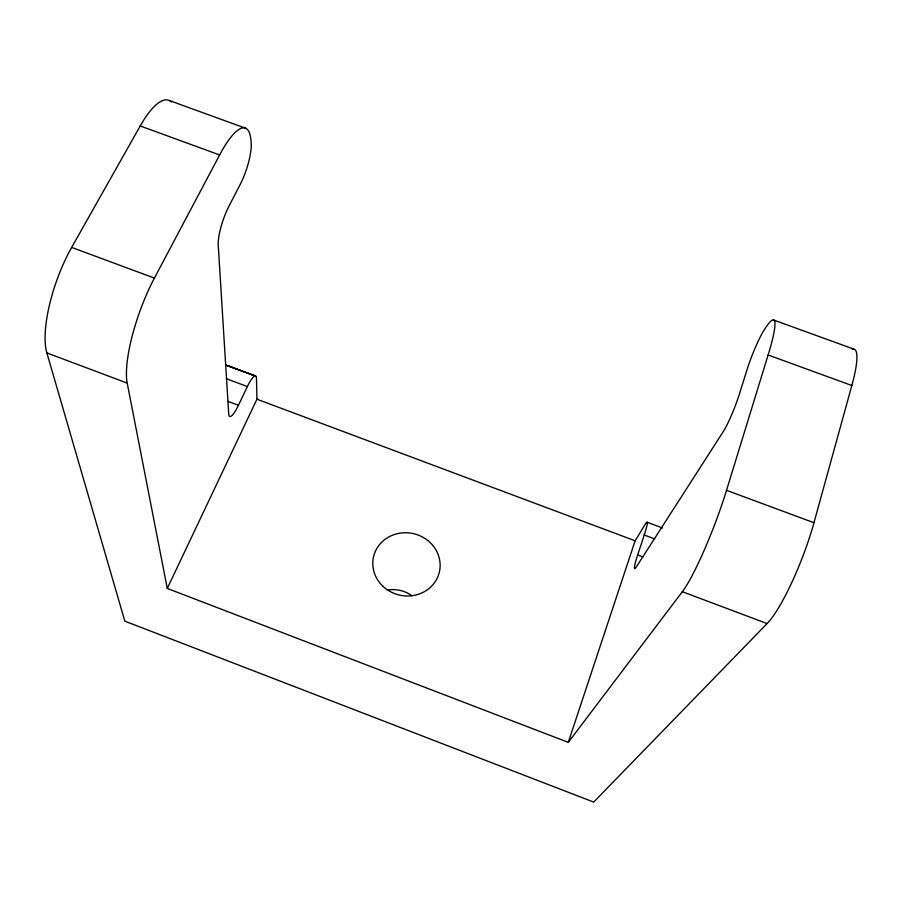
<?xml version="1.0" encoding="UTF-8"?>
<svg xmlns="http://www.w3.org/2000/svg" width="902" height="902" viewBox="0 0 902 902"><rect width="100%" height="100%" fill="white"/><g stroke="black" fill="none" stroke-linecap="round" stroke-linejoin="round"><path stroke-width="1.35" d="M171.448 101.982A75.249 22.978 -72.2 0 0 140.216 125.976L71.664 247.407A77.696 25.233 -70.5 0 0 46.848 352.896L124.837 621.151L593.696 802.092L767.095 623.564A80.03 15.131 -68.8 0 0 813.954 522.732L851.838 385.515A77.403 13.744 -67.8 0 0 852.187 349.232M568.283 742.369L682.34 591.712A79.748 10.26 -69 0 0 726.527 490.316L768.121 354.982A77.132 9.324 -68.3 0 0 763.566 330.933A30.567 3.619 -68.2 0 0 747.115 369.437L739.539 393.633A29.507 3.428 -68.5 0 1 723.381 431.404L636.327 566.918A23.621 2.255 -69.2 0 1 637.669 554.978L644.242 535.01A22.809 2.108 -69.2 0 0 645.381 524.028L635.121 540.794L568.283 742.369L167.276 588.442L127.193 383.091A77.955 20.847 -70.3 0 1 154.411 278.098L219.637 154.941A75.475 18.987 -71.6 0 1 251.252 144.557A29.913 7.363 -72 0 1 240.349 184.155L228.882 206.355A28.898 7.002 -71.3 0 0 218.239 245.243L228.713 413.871A23.227 4.645 -69.7 0 0 238.432 405.28L247.396 386.575A22.437 4.33 -69.7 0 1 256.484 378.75L256.946 399.203L167.276 588.442M169.441 100.573L245.896 128.332M773.33 319.894L853.743 349.097M140.216 125.976L219.637 154.941M768.121 354.982L851.838 385.515M255.401 375.931L226.278 365.242L255.785 376.145L227.225 365.479M71.664 247.407L154.411 278.098M726.527 490.316L813.954 522.732M226.357 378.693L247.396 386.575M644.242 535.01L654.694 538.911M256.946 399.203L635.121 540.794M228.082 401.401L238.432 405.28M637.669 554.978L642.923 556.951M647.106 522.224L662.418 527.974M46.848 352.896L127.193 383.091M682.34 591.712L767.095 623.564M387.217 590.122A30.567 28.954 13.2 0 1 411.819 595.681M382.752 586.12A33.791 31.502 13.2 0 0 439.037 573.368A33.791 31.502 13.2 0 0 397.59 533.612A33.791 31.502 13.2 0 0 382.752 586.12"/></g></svg>
